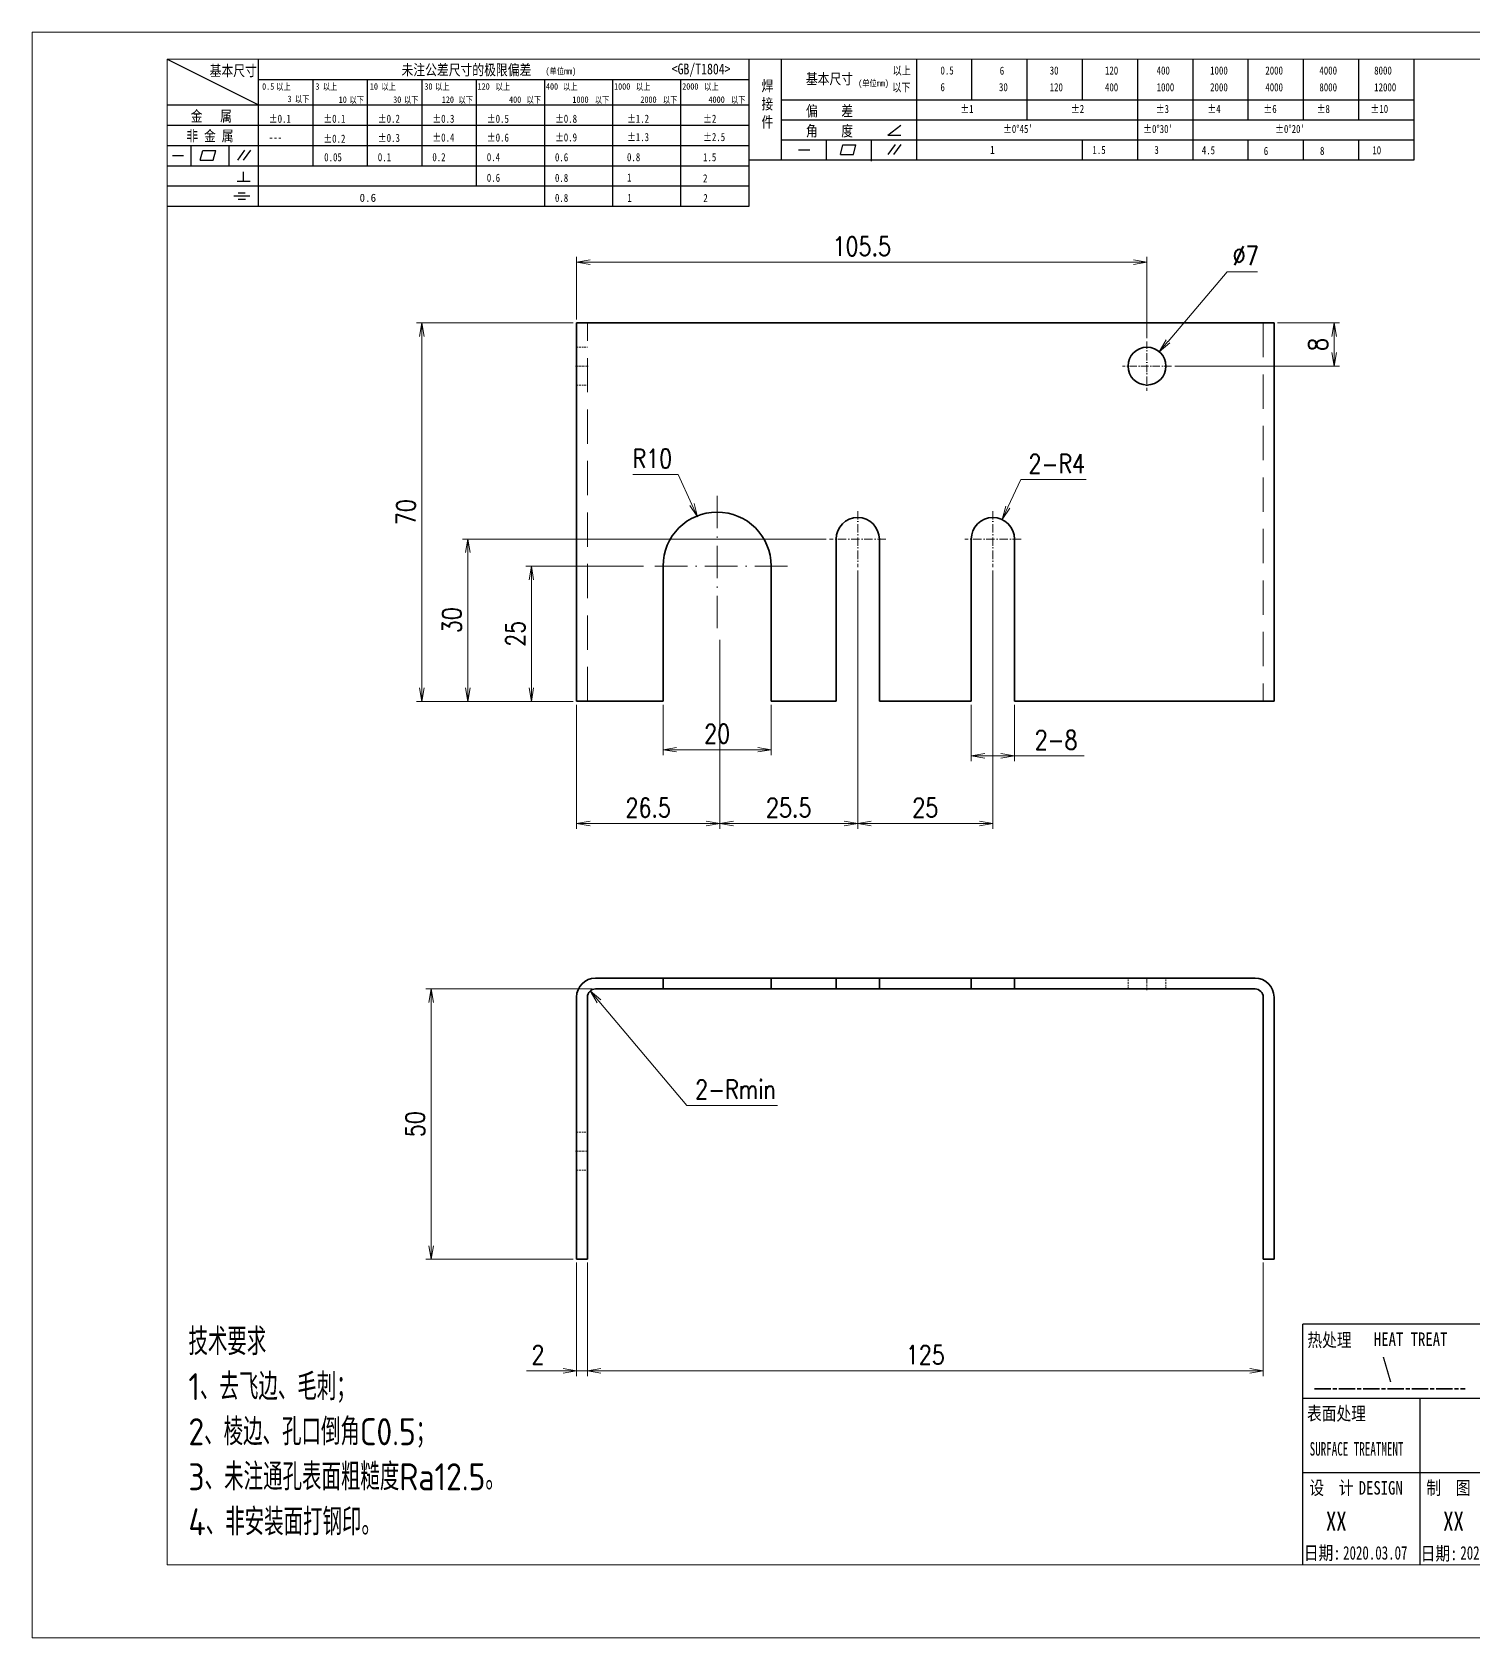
# Model space of a CAD drawing. Header units: millimetres. Extents: x 1333 to 78972, y -42879 to -5704.
# Drawn here: x 69552.5 to 69819.2, y -21799.1 to -21502.1 of the extents above; entities that cross this region are included whole.
import ezdxf
from ezdxf.enums import TextEntityAlignment as Align

# ---------------------------------------------------------------- set-up
doc = ezdxf.new("R2010")
doc.units = ezdxf.units.MM
doc.header["$LTSCALE"] = 0.5
for name, pattern in [('AM_ISO02W050x2', [3.75, 3, -0.75]), ('AM_ISO08W050x2', [9, 6, -0.75, 1.5, -0.75]), ('DASHDOT', [18.5, 12, -3, 0.5, -3]), ('DASHED', [19.05, 12.7, -6.35])]:
    doc.linetypes.add(name, pattern=pattern)
for name, color, linetype, lineweight in [('中心线', 2, 'AM_ISO08W050x2', 18), ('图框', 7, 'Continuous', 18), ('标注线', 3, 'Continuous', 18), ('热处理', 7, 'Continuous', 20), ('粗实线', 7, 'Continuous', 35), ('粗点划线', 6, 'AM_ISO08W050x2', 35), ('虚线', 1, 'AM_ISO02W050x2', 18)]:
    doc.layers.add(name, color=color, linetype=linetype, lineweight=lineweight)
doc.layers.add('图框文字', color=7, linetype='Continuous')
doc.layers.add('打印', color=7, linetype='Continuous', lineweight=15, plot=False)
doc.layers.add('打印-禁用', color=7, linetype='Continuous', lineweight=15, plot=False)
doc.styles.add('DIM', font='romans.shx', dxfattribs={"width": 0.8, "bigfont": 'bigfont.shx'})
doc.styles.add('国标', font='simfang.ttf', dxfattribs={"width": 0.8})
doc.styles.add('机械长仿宋', font='gbenor.shx', dxfattribs={"height": 1, "bigfont": 'gbcbig.shx'})
doc.dimstyles.new('XR 1-1$0', dxfattribs={"dimtxt": 3.5, "dimasz": 2.5, "dimexe": 1, "dimexo": 0.625, "dimgap": 1.2, "dimtad": 1, "dimzin": 9, "dimdsep": 46, "dimtxsty": 'DIM', "dimblk": 'OPEN', "dimcen": 0, "dimclrd": 8, "dimclre": 8, "dimclrt": 2, "dimazin": 2, "dimtfac": 0.5, "dimtmove": 0, "dimatfit": 3, "dimldrblk": 'OPEN', "dimfxl": 1, "dimtolj": 2, "dimlwd": 18, "dimlwe": 18, "dimarcsym": 0})
doc.dimstyles.new('XR 1-1$3', dxfattribs={"dimtxt": 3.5, "dimasz": 2.5, "dimexe": 1, "dimexo": 0.625, "dimgap": 1.2, "dimtad": 1, "dimtoh": 1, "dimdsep": 46, "dimtxsty": 'DIM', "dimblk": 'OPEN', "dimcen": 0, "dimclrd": 8, "dimclre": 8, "dimclrt": 2, "dimazin": 2, "dimtfac": 0.5, "dimtofl": 0, "dimtmove": 0, "dimatfit": 3, "dimldrblk": 'OPEN', "dimfxl": 1, "dimtolj": 2, "dimlwd": 18, "dimlwe": 18, "dimarcsym": 0})
doc.dimstyles.new('XR 1-1$4', dxfattribs={"dimtxt": 3.5, "dimasz": 2.5, "dimexe": 1, "dimexo": 0.625, "dimgap": 1.2, "dimtad": 1, "dimtoh": 1, "dimdsep": 46, "dimtxsty": 'DIM', "dimblk": 'OPEN', "dimcen": 0, "dimclrd": 8, "dimclre": 8, "dimclrt": 2, "dimazin": 2, "dimtfac": 0.5, "dimtofl": 0, "dimtmove": 0, "dimatfit": 3, "dimldrblk": 'OPEN', "dimfxl": 1, "dimtolj": 2, "dimlwd": 18, "dimlwe": 18, "dimarcsym": 0})

# ---------------------------------------------------------------- blocks, each defined once
blk = doc.blocks.new('GZDEH零件A3图框V01版')
at = {"layer": '图框', "linetype": 'Continuous'}
for p, q in [((2882.49, -1554.46), (2882.49, -1832.96)), ((3272.49, -1554.46), (2882.49, -1554.46)), ((2882.49, -1832.96), (3272.49, -1832.96))]:
    blk.add_line(p, q, dxfattribs=at)
at = {"layer": '图框文字', "color": 9}
for p, q in [((2882.49, -1554.46), (2899.37, -1562.92)), ((2899.37, -1581.67), (2899.37, -1554.46)), ((2990.09, -1581.67), (2990.09, -1554.46)), ((2996.09, -1573.08), (2996.09, -1554.46)), ((3021.09, -1561.98), (3021.09, -1554.46)), ((3031.31, -1561.98), (3031.31, -1554.46)), ((3041.53, -1561.98), (3041.53, -1554.46)), ((3051.75, -1561.98), (3051.75, -1554.46)), ((3061.98, -1561.98), (3061.98, -1554.46)), ((3072.2, -1561.98), (3072.2, -1554.46)), ((3082.42, -1561.98), (3082.42, -1554.46)), ((3092.64, -1561.98), (3092.64, -1554.46)), ((3102.86, -1561.98), (3102.86, -1554.46)), ((3113.09, -1573.08), (3113.09, -1554.46)), ((2899.37, -1558.24), (2990.09, -1558.24)), ((2909.45, -1574.17), (2909.45, -1558.24)), ((2919.53, -1574.17), (2919.53, -1558.24)), ((2929.61, -1574.17), (2929.61, -1558.24)), ((2939.69, -1577.92), (2939.69, -1558.24)), ((2952.29, -1581.67), (2952.29, -1558.24)), ((2964.89, -1581.67), (2964.89, -1558.24)), ((2977.49, -1581.67), (2977.49, -1558.24)), ((2996.09, -1561.98), (3113.09, -1561.98)), ((3021.09, -1573.08), (3021.09, -1561.98)), ((3041.53, -1565.68), (3041.53, -1561.98)), ((3061.98, -1573.08), (3061.98, -1561.98)), ((3072.2, -1573.08), (3072.2, -1561.98)), ((3082.42, -1565.68), (3082.42, -1561.98)), ((3092.64, -1565.68), (3092.64, -1561.98)), ((3102.86, -1565.68), (3102.86, -1561.98)), ((2882.49, -1562.92), (2990.09, -1562.92)), ((2882.49, -1566.67), (2990.09, -1566.67)), ((2996.09, -1565.68), (3113.09, -1565.68)), ((3015.75, -1568.51), (3018.15, -1566.66)), ((2882.49, -1570.42), (2990.09, -1570.42)), ((2886.92, -1574.12), (2886.92, -1570.42)), ((2893.91, -1574.12), (2893.91, -1570.42)), ((2996.09, -1569.38), (3113.09, -1569.38)), ((3004.42, -1573.08), (3004.42, -1569.38)), ((3006.97, -1572.12), (3007.45, -1570.33)), ((3007.45, -1570.33), (3009.86, -1570.33)), ((3009.39, -1572.12), (3009.86, -1570.33)), ((3012.75, -1573.08), (3012.75, -1569.38)), ((3015.75, -1568.51), (3018.15, -1568.51)), ((3015.81, -1572.12), (3017.15, -1570.26)), ((3016.89, -1572.12), (3018.23, -1570.26)), ((3051.75, -1573.08), (3051.75, -1569.38)), ((3082.42, -1573.08), (3082.42, -1569.48)), ((3092.64, -1573.08), (3092.64, -1569.38)), ((3102.86, -1573.08), (3102.86, -1569.38)), ((2883.43, -1572.27), (2885.49, -1572.27)), ((2888.59, -1573.16), (2889.07, -1571.37)), ((2888.59, -1573.16), (2891, -1573.16)), ((2889.07, -1571.37), (2891.48, -1571.37)), ((2891, -1573.16), (2891.48, -1571.37)), ((2895.52, -1573.16), (2896.85, -1571.3)), ((2896.6, -1573.16), (2897.94, -1571.3)), ((2990.09, -1573.08), (3113.09, -1573.08)), ((2999.26, -1571.23), (3001.32, -1571.23)), ((3006.97, -1572.12), (3009.39, -1572.12)), ((3012.75, -1573.33), (3012.75, -1573.08)), ((2882.49, -1574.17), (2990.09, -1574.17)), ((2895.42, -1577.05), (2897.81, -1577.05)), ((2896.58, -1577.05), (2896.58, -1575.28)), ((2882.49, -1577.92), (2990.09, -1577.92)), ((2894.79, -1579.77), (2897.77, -1579.77)), ((2895.57, -1579.17), (2896.92, -1579.17)), ((2882.49, -1581.67), (2990.09, -1581.67)), ((2895.57, -1580.37), (2896.93, -1580.37)), ((3272.49, -1788.46), (3092.49, -1788.46)), ((3181.99, -1802.21), (3092.49, -1802.21)), ((3114.17, -1802.21), (3114.17, -1815.96)), ((3181.99, -1815.96), (3092.49, -1815.96)), ((3114.17, -1815.96), (3114.17, -1832.96)), ((3114.17, -1815.96), (3114.17, -1832.96))]:
    blk.add_line(p, q, dxfattribs=at)
at = {"layer": '图框文字', "color": 7}
blk.add_line((3272.49, -1788.46), (3092.49, -1788.46), dxfattribs=at)
at = {"layer": '图框文字', "color": 9, "linetype": 'Continuous'}
blk.add_line((3092.49, -1832.96), (3092.49, -1788.46), dxfattribs=at)
at = {"layer": '打印-禁用', "linetype": 'Continuous'}
for p, q in [((2857.49, -1549.46), (2857.49, -1846.46)), ((3277.49, -1549.46), (2857.49, -1549.46)), ((2857.49, -1846.46), (3277.49, -1846.46))]:
    blk.add_line(p, q, dxfattribs=at)
at = {"layer": '图框文字', "color": 9, "style": '国标'}
for s, height, width, p in [('基本尺寸', 2, 0.8, (2890.33, -1557.58)), ('未注公差尺寸的极限偏差', 2, 0.8, (2925.81, -1557.44)), ('<GB/T1804>', 2, 0.8, (2975.78, -1557.27)), ('以上', 1.5, 0.8, (3016.64, -1557.33)), ('0.5', 1.5, 0.8, (3025.49, -1557.3)), ('6', 1.5, 0.8, (3036.45, -1557.34)), ('30', 1.5, 0.8, (3045.69, -1557.31)), ('120', 1.5, 0.8, (3055.91, -1557.31)), ('400', 1.5, 0.8, (3065.46, -1557.31)), ('1000', 1.5, 0.8, (3075.36, -1557.31)), ('2000', 1.5, 0.8, (3085.57, -1557.31)), ('4000', 1.5, 0.8, (3095.57, -1557.31)), ('8000', 1.5, 0.8, (3105.7, -1557.31)), ('30', 1.2, 0.8, (2930.04, -1560.11)), ('基本尺寸', 2, 0.8, (3000.6, -1559.1)), ('以下', 1.5, 0.8, (3016.58, -1560.43)), ('6', 1.5, 0.8, (3025.49, -1560.38)), ('30', 1.5, 0.8, (3036.31, -1560.39)), ('120', 1.5, 0.8, (3045.69, -1560.41)), ('400', 1.5, 0.8, (3055.91, -1560.41)), ('1000', 1.5, 0.8, (3065.46, -1560.41)), ('2000', 1.5, 0.8, (3075.36, -1560.41)), ('4000', 1.5, 0.8, (3085.57, -1560.41)), ('8000', 1.5, 0.8, (3095.57, -1560.41)), ('12000', 1.5, 0.8, (3105.7, -1560.41)), ('金   属', 2, 0.8, (2886.82, -1565.98)), ('±0.1', 1.5, 0.8, (2901.27, -1566.23)), ('±0.1', 1.5, 0.8, (2911.35, -1566.23)), ('±0.2', 1.5, 0.8, (2921.43, -1566.23)), ('±0.3', 1.5, 0.8, (2931.51, -1566.23)), ('±0.5', 1.5, 0.8, (2941.59, -1566.23)), ('±0.8', 1.5, 0.8, (2954.19, -1566.23)), ('±1.2', 1.5, 0.8, (2967.51, -1566.23)), ('±2', 1.5, 0.8, (2981.58, -1566.23)), ('偏    差', 2, 0.8, (3000.6, -1565.04)), ('±1', 1.5, 0.8, (3029.16, -1564.42)), ('±2', 1.5, 0.8, (3049.61, -1564.42)), ('±3', 1.5, 0.8, (3065.3, -1564.42)), ('±4', 1.5, 0.8, (3074.85, -1564.42)), ('±6', 1.5, 0.8, (3085.22, -1564.42)), ('±8', 1.5, 0.8, (3095.06, -1564.42)), ('±10', 1.5, 0.8, (3105.02, -1564.42)), ('非 金 属', 2, 0.8, (2886.02, -1569.65)), ('±0.3', 1.5, 0.8, (2921.43, -1569.77)), ('±0.4', 1.5, 0.8, (2931.51, -1569.71)), ('±0.6', 1.5, 0.8, (2941.59, -1569.71)), ('±0.9', 1.5, 0.8, (2954.19, -1569.68)), ('±1.3', 1.5, 0.8, (2967.51, -1569.62)), ('±2.5', 1.5, 0.8, (2981.58, -1569.61)), ('角    度', 2, 0.8, (3000.6, -1568.74)), ("±0%%D45'", 1.5, 0.8, (3037.06, -1568.12)), ("±0%%D30'", 1.5, 0.8, (3062.98, -1568.12)), ("±0%%D20'", 1.5, 0.8, (3087.38, -1568.12)), ('---', 1.5, 0.8, (2901.27, -1569.65)), ('±0.2', 1.5, 0.8, (2911.35, -1569.92)), ('1', 1.5, 0.8, (3034.69, -1571.98)), ('1.5', 1.5, 0.8, (3053.59, -1572.01)), ('3', 1.5, 0.8, (3065.05, -1571.98)), ('4.5', 1.5, 0.8, (3073.82, -1572.05)), ('6', 1.5, 0.8, (3085.28, -1572.19)), ('8', 1.5, 0.8, (3095.68, -1572.15)), ('10', 1.5, 0.8, (3105.36, -1572.06)), ('0.1', 1.5, 0.8, (2921.43, -1573.34)), ('0.2', 1.5, 0.8, (2931.51, -1573.33)), ('0.4', 1.5, 0.8, (2941.59, -1573.33)), ('0.6', 1.5, 0.8, (2954.19, -1573.35)), ('0.8', 1.5, 0.8, (2967.51, -1573.33)), ('1.5', 1.5, 0.8, (2981.58, -1573.34)), ('0.6', 1.5, 0.8, (2941.59, -1577.14)), ('0.8', 1.5, 0.8, (2954.19, -1577.17)), ('1', 1.5, 0.8, (2967.51, -1577.12)), ('2', 1.5, 0.8, (2981.58, -1577.26)), ('0.8', 1.5, 0.8, (2954.19, -1580.87)), ('1', 1.5, 0.8, (2967.59, -1580.86)), ('2', 1.5, 0.8, (2981.62, -1580.89)), ('热处理', 2.5, 0.8, (3093.35, -1792.61)), ('表面处理', 2.5, 0.8, (3093.27, -1806.21)), ('SURFACE TREATMENT', 2.5, 0.6, (3093.77, -1812.75)), (' DESIGN', 2.5, 0.8, (3101.47, -1819.96))]:
    blk.add_text(s, height=height, dxfattribs=dict(at, width=width)).set_placement(p)
at = {"layer": '图框文字', "color": 9, "lineweight": 15, "style": '国标', "width": 0.8}
for s, p in [('(单位mm)', (2952.44, -1557.27)), ('0.5', (2900.03, -1560.11)), ('以上', (2902.64, -1560.16)), ('3', (2909.88, -1560.11)), ('以上', (2911.25, -1560.16)), ('10', (2919.96, -1560.11)), ('以上', (2922.09, -1560.16)), ('以上', (2932.02, -1560.16)), ('120', (2939.88, -1560.11)), ('以上', (2943.21, -1560.16)), ('400', (2952.52, -1560.11)), ('以上', (2955.68, -1560.16)), ('1000', (2965.12, -1560.11)), ('以上', (2969.16, -1560.16)), ('2000', (2977.72, -1560.11)), ('以上', (2981.8, -1560.16)), ('(单位mm)', (3010.27, -1559.51)), ('3', (2904.73, -1562.41)), ('以下', (2906.1, -1562.46)), ('10', (2914.19, -1562.54)), ('以下', (2916.18, -1562.59)), ('30', (2924.27, -1562.54)), ('以下', (2926.26, -1562.59)), ('120', (2933.26, -1562.54)), ('以下', (2936.34, -1562.59)), ('400', (2945.7, -1562.54)), ('以下', (2948.94, -1562.59)), ('1000', (2957.41, -1562.54)), ('以下', (2961.54, -1562.59)), ('2000', (2969.99, -1562.54)), ('以下', (2974.14, -1562.59)), ('4000', (2982.59, -1562.54)), ('以下', (2986.74, -1562.59))]:
    blk.add_text(s, height=1.2, dxfattribs=at).set_placement(p)
at = {"layer": '图框文字', "color": 9, "lineweight": 13, "style": '国标'}
blk.add_text('0.6', height=1.5, dxfattribs=at).set_placement((2918.05, -1580.85))
at = {"layer": '图框文字', "color": 9, "style": '国标', "width": 0.8}
for s, p in [('HEAT TREAT', (3112.45, -1792.46)), ('设  计', (3097.79, -1819.96)), ('制  图', (3119.43, -1819.96)), ('日期:', (3096.09, -1832)), ('日期:', (3117.71, -1832.1))]:
    blk.add_text(s, height=2.5, dxfattribs=at).set_placement(p, align=Align.CENTER)
at = {"layer": '图框文字', "color": 9, "style": '国标'}
for s, insert, char_height, width, attachment_point in [('焊\\P接\\P件', (2992.39, -1558.41), 2, 3.1877, 1), ('0.05', (2911.51, -1573.37), 1.5, 5.1982, 7)]:
    blk.add_mtext(s, dxfattribs=dict(at, insert=insert, char_height=char_height, width=width, attachment_point=attachment_point))
blk = doc.blocks.new('DEH A3')
at = {"layer": '图框'}
blk.add_blockref('GZDEH零件A3图框V01版', (-2857.49, 1846.46), dxfattribs=at)
blk = doc.blocks.new('_Open')
at = {"color": 0, "linetype": 'ByBlock', "lineweight": -2}
for p, q in [((-1, 0.17), (0, 0)), ((-1, -0.17), (0, 0)), ((0, 0), (-1, 0))]:
    blk.add_line(p, q, dxfattribs=at)
blk = doc.blocks.new('*D436')
at = {"layer": 'Defpoints', "color": 0}
for p in [(69653.19, -21729.07), (69655.19, -21729.07), (69653.19, -21749.69)]:
    blk.add_point(p, dxfattribs=at)
at = {"layer": '标注线', "color": 8, "lineweight": 18}
for p, q in [((69653.19, -21729.69), (69653.19, -21750.69)), ((69655.19, -21729.69), (69655.19, -21750.69)), ((69650.69, -21749.69), (69643.93, -21749.69)), ((69655.19, -21749.69), (69653.19, -21749.69)), ((69657.69, -21749.69), (69660.19, -21749.69))]:
    blk.add_line(p, q, dxfattribs=at)
at = {"layer": '标注线', "color": 8, "lineweight": 18, "xscale": 2.5, "yscale": 2.5, "zscale": 2.5}
blk.add_blockref('_Open', (69653.19, -21749.69), dxfattribs=at)
at = {"layer": '标注线', "color": 8, "lineweight": 18, "xscale": 2.5, "yscale": 2.5, "zscale": 2.5, "rotation": 180}
blk.add_blockref('_Open', (69655.19, -21749.69), dxfattribs=at)
at = {"layer": '标注线', "color": 2, "insert": (69646.06, -21746.74), "char_height": 3.5, "attachment_point": 5, "style": 'DIM'}
blk.add_mtext('\\A2;2', dxfattribs=at)
blk = doc.blocks.new('*D437')
at = {"layer": 'Defpoints', "color": 0}
for p in [(69655.19, -21729.07), (69780.19, -21729.07), (69780.19, -21749.69)]:
    blk.add_point(p, dxfattribs=at)
at = {"layer": '标注线', "color": 8, "lineweight": 18}
for p, q in [((69655.19, -21729.69), (69655.19, -21750.69)), ((69780.19, -21729.69), (69780.19, -21750.69)), ((69657.69, -21749.69), (69777.69, -21749.69))]:
    blk.add_line(p, q, dxfattribs=at)
at = {"layer": '标注线', "color": 8, "lineweight": 18, "xscale": 2.5, "yscale": 2.5, "zscale": 2.5, "rotation": 180}
blk.add_blockref('_Open', (69655.19, -21749.69), dxfattribs=at)
at = {"layer": '标注线', "color": 8, "lineweight": 18, "xscale": 2.5, "yscale": 2.5, "zscale": 2.5}
blk.add_blockref('_Open', (69780.19, -21749.69), dxfattribs=at)
at = {"layer": '标注线', "color": 2, "insert": (69717.69, -21746.74), "char_height": 3.5, "attachment_point": 5, "style": 'DIM'}
blk.add_mtext('\\A2;125', dxfattribs=at)
blk = doc.blocks.new('*D438')
at = {"layer": 'Defpoints', "color": 0}
for p in [(69656.69, -21679.07), (69626.29, -21729.07), (69653.19, -21729.07)]:
    blk.add_point(p, dxfattribs=at)
at = {"layer": '标注线', "color": 8, "lineweight": 18}
for p, q in [((69656.07, -21679.07), (69625.29, -21679.07)), ((69626.29, -21681.57), (69626.29, -21726.57)), ((69652.57, -21729.07), (69625.29, -21729.07))]:
    blk.add_line(p, q, dxfattribs=at)
at = {"layer": '标注线', "color": 8, "lineweight": 18, "xscale": 2.5, "yscale": 2.5, "zscale": 2.5}
for p, rotation in [((69626.29, -21679.07), 90), ((69626.29, -21729.07), 270)]:
    blk.add_blockref('_Open', p, dxfattribs=dict(at, rotation=rotation))
at = {"layer": '标注线', "color": 2, "insert": (69623.34, -21704.07), "char_height": 3.5, "attachment_point": 5, "rotation": 90, "style": 'DIM'}
blk.add_mtext('\\A2;50', dxfattribs=at)
blk = doc.blocks.new('*D439')
at = {"layer": 'Defpoints', "color": 0}
for p in [(69655.73, -21679.42), (69656.69, -21680.57)]:
    blk.add_point(p, dxfattribs=at)
at = {"layer": '标注线', "color": 8, "lineweight": 18}
for p, q in [((69673.58, -21700.6), (69657.34, -21681.33)), ((69690.38, -21700.6), (69673.58, -21700.6))]:
    blk.add_line(p, q, dxfattribs=at)
at = {"layer": '标注线', "color": 8, "lineweight": 18, "xscale": 2.5, "yscale": 2.5, "zscale": 2.5, "rotation": 130.1425041234972}
blk.add_blockref('_Open', (69655.73, -21679.42), dxfattribs=at)
at = {"layer": '标注线', "color": 2, "insert": (69682.58, -21697.65), "char_height": 3.5, "attachment_point": 5, "style": 'DIM'}
blk.add_mtext('\\A2;{\\Fromans,bigfont|c134;2-Rmin}', dxfattribs=at)
blk = doc.blocks.new('*D440')
at = {"layer": 'Defpoints', "color": 0}
for p in [(69653.19, -21555.87), (69624.59, -21625.87), (69653.19, -21625.87)]:
    blk.add_point(p, dxfattribs=at)
at = {"layer": '标注线', "color": 8, "lineweight": 18}
for p, q in [((69652.57, -21555.87), (69623.59, -21555.87)), ((69624.59, -21558.37), (69624.59, -21623.37)), ((69652.57, -21625.87), (69623.59, -21625.87))]:
    blk.add_line(p, q, dxfattribs=at)
at = {"layer": '标注线', "color": 8, "lineweight": 18, "xscale": 2.5, "yscale": 2.5, "zscale": 2.5}
for p, rotation in [((69624.59, -21555.87), 90), ((69624.59, -21625.87), 270)]:
    blk.add_blockref('_Open', p, dxfattribs=dict(at, rotation=rotation))
at = {"layer": '标注线', "color": 2, "insert": (69621.64, -21590.87), "char_height": 3.5, "attachment_point": 5, "rotation": 90, "style": 'DIM'}
blk.add_mtext('\\A2;70', dxfattribs=at)
blk = doc.blocks.new('*D441')
at = {"layer": 'Defpoints', "color": 0}
for p in [(69679.69, -21613.87), (69653.19, -21625.87), (69679.69, -21648.48)]:
    blk.add_point(p, dxfattribs=at)
at = {"layer": '标注线', "color": 8, "lineweight": 18}
for p, q in [((69679.69, -21614.49), (69679.69, -21649.48)), ((69653.19, -21626.49), (69653.19, -21649.48)), ((69655.69, -21648.48), (69677.19, -21648.48))]:
    blk.add_line(p, q, dxfattribs=at)
at = {"layer": '标注线', "color": 8, "lineweight": 18, "xscale": 2.5, "yscale": 2.5, "zscale": 2.5, "rotation": 180}
blk.add_blockref('_Open', (69653.19, -21648.48), dxfattribs=at)
at = {"layer": '标注线', "color": 8, "lineweight": 18, "xscale": 2.5, "yscale": 2.5, "zscale": 2.5}
blk.add_blockref('_Open', (69679.69, -21648.48), dxfattribs=at)
at = {"layer": '标注线', "color": 2, "insert": (69666.44, -21645.53), "char_height": 3.5, "attachment_point": 5, "style": 'DIM'}
blk.add_mtext('\\A2;26.5', dxfattribs=at)
blk = doc.blocks.new('*D442')
at = {"layer": 'Defpoints', "color": 0}
for p in [(69705.19, -21601.07), (69679.69, -21613.87), (69705.19, -21648.48)]:
    blk.add_point(p, dxfattribs=at)
at = {"layer": '标注线', "color": 8, "lineweight": 18}
for p, q in [((69705.19, -21601.69), (69705.19, -21649.48)), ((69679.69, -21614.49), (69679.69, -21649.48)), ((69682.19, -21648.48), (69702.69, -21648.48))]:
    blk.add_line(p, q, dxfattribs=at)
at = {"layer": '标注线', "color": 8, "lineweight": 18, "xscale": 2.5, "yscale": 2.5, "zscale": 2.5, "rotation": 180}
blk.add_blockref('_Open', (69679.69, -21648.48), dxfattribs=at)
at = {"layer": '标注线', "color": 8, "lineweight": 18, "xscale": 2.5, "yscale": 2.5, "zscale": 2.5}
blk.add_blockref('_Open', (69705.19, -21648.48), dxfattribs=at)
at = {"layer": '标注线', "color": 2, "insert": (69692.44, -21645.53), "char_height": 3.5, "attachment_point": 5, "style": 'DIM'}
blk.add_mtext('\\A2;25.5', dxfattribs=at)
blk = doc.blocks.new('*D443')
at = {"layer": 'Defpoints', "color": 0}
for p in [(69705.19, -21601.07), (69730.19, -21601.07), (69730.19, -21648.48)]:
    blk.add_point(p, dxfattribs=at)
at = {"layer": '标注线', "color": 8, "lineweight": 18}
for p, q in [((69705.19, -21601.69), (69705.19, -21649.48)), ((69730.19, -21601.69), (69730.19, -21649.48)), ((69707.69, -21648.48), (69727.69, -21648.48))]:
    blk.add_line(p, q, dxfattribs=at)
at = {"layer": '标注线', "color": 8, "lineweight": 18, "xscale": 2.5, "yscale": 2.5, "zscale": 2.5, "rotation": 180}
blk.add_blockref('_Open', (69705.19, -21648.48), dxfattribs=at)
at = {"layer": '标注线', "color": 8, "lineweight": 18, "xscale": 2.5, "yscale": 2.5, "zscale": 2.5}
blk.add_blockref('_Open', (69730.19, -21648.48), dxfattribs=at)
at = {"layer": '标注线', "color": 2, "insert": (69717.69, -21645.53), "char_height": 3.5, "attachment_point": 5, "style": 'DIM'}
blk.add_mtext('\\A2;25', dxfattribs=at)
blk = doc.blocks.new('*D444')
at = {"layer": 'Defpoints', "color": 0}
for p in [(69675.56, -21591.76), (69679.69, -21600.87)]:
    blk.add_point(p, dxfattribs=at)
at = {"layer": '标注线', "color": 8, "lineweight": 18}
for p, q in [((69663.6, -21583.91), (69672, -21583.91)), ((69672, -21583.91), (69674.53, -21589.48))]:
    blk.add_line(p, q, dxfattribs=at)
at = {"layer": '标注线', "color": 8, "lineweight": 18, "xscale": 2.5, "yscale": 2.5, "zscale": 2.5, "rotation": 294.4042439661846}
blk.add_blockref('_Open', (69675.56, -21591.76), dxfattribs=at)
at = {"layer": '标注线', "color": 2, "insert": (69667.2, -21580.96), "char_height": 3.5, "attachment_point": 5, "style": 'DIM'}
blk.add_mtext('\\A2;R10', dxfattribs=at)
blk = doc.blocks.new('*D445')
at = {"layer": 'Defpoints', "color": 0}
for p in [(69731.89, -21592.24), (69730.19, -21595.87)]:
    blk.add_point(p, dxfattribs=at)
at = {"layer": '标注线', "color": 8, "lineweight": 18}
for p, q in [((69735.34, -21584.86), (69732.95, -21589.98)), ((69747.47, -21584.86), (69735.34, -21584.86))]:
    blk.add_line(p, q, dxfattribs=at)
at = {"layer": '标注线', "color": 8, "lineweight": 18, "xscale": 2.5, "yscale": 2.5, "zscale": 2.5, "rotation": 244.9519173062217}
blk.add_blockref('_Open', (69731.89, -21592.24), dxfattribs=at)
at = {"layer": '标注线', "color": 2, "insert": (69742.01, -21581.91), "char_height": 3.5, "attachment_point": 5, "style": 'DIM'}
blk.add_mtext('\\A2;{\\Fromans,bigfont|c134;2-}R4', dxfattribs=at)
blk = doc.blocks.new('*D446')
at = {"layer": 'Defpoints', "color": 0}
for p in [(69758.69, -21544.65), (69653.19, -21555.87), (69758.69, -21559.32)]:
    blk.add_point(p, dxfattribs=at)
at = {"layer": '标注线', "color": 8, "lineweight": 18}
for p, q in [((69653.19, -21555.24), (69653.19, -21543.65)), ((69758.69, -21558.69), (69758.69, -21543.65)), ((69655.69, -21544.65), (69756.19, -21544.65))]:
    blk.add_line(p, q, dxfattribs=at)
at = {"layer": '标注线', "color": 8, "lineweight": 18, "xscale": 2.5, "yscale": 2.5, "zscale": 2.5, "rotation": 180}
blk.add_blockref('_Open', (69653.19, -21544.65), dxfattribs=at)
at = {"layer": '标注线', "color": 8, "lineweight": 18, "xscale": 2.5, "yscale": 2.5, "zscale": 2.5}
blk.add_blockref('_Open', (69758.69, -21544.65), dxfattribs=at)
at = {"layer": '标注线', "color": 2, "insert": (69705.94, -21541.7), "char_height": 3.5, "attachment_point": 5, "style": 'DIM'}
blk.add_mtext('\\A2;105.5', dxfattribs=at)
blk = doc.blocks.new('*D447')
at = {"layer": 'Defpoints', "color": 0}
for p in [(69782.19, -21555.87), (69793.29, -21555.87), (69763.24, -21563.87)]:
    blk.add_point(p, dxfattribs=at)
at = {"layer": '标注线', "color": 8, "lineweight": 18}
for p, q in [((69782.82, -21555.87), (69794.29, -21555.87)), ((69793.29, -21561.37), (69793.29, -21558.37)), ((69763.87, -21563.87), (69794.29, -21563.87))]:
    blk.add_line(p, q, dxfattribs=at)
at = {"layer": '标注线', "color": 8, "lineweight": 18, "xscale": 2.5, "yscale": 2.5, "zscale": 2.5}
for p, rotation in [((69793.29, -21555.87), 90), ((69793.29, -21563.87), 270)]:
    blk.add_blockref('_Open', p, dxfattribs=dict(at, rotation=rotation))
at = {"layer": '标注线', "color": 2, "insert": (69790.34, -21559.87), "char_height": 3.5, "attachment_point": 5, "rotation": 90, "style": 'DIM'}
blk.add_mtext('\\A2;8', dxfattribs=at)
blk = doc.blocks.new('*D450')
at = {"layer": 'Defpoints', "color": 0}
for p in [(69760.96, -21561.2), (69756.43, -21566.53)]:
    blk.add_point(p, dxfattribs=at)
at = {"layer": '标注线', "color": 8, "lineweight": 18}
for p, q in [((69773.54, -21546.4), (69762.58, -21559.29)), ((69779.14, -21546.4), (69773.54, -21546.4))]:
    blk.add_line(p, q, dxfattribs=at)
at = {"layer": '标注线', "color": 8, "lineweight": 18, "xscale": 2.5, "yscale": 2.5, "zscale": 2.5, "rotation": 229.6383955504982}
blk.add_blockref('_Open', (69760.96, -21561.2), dxfattribs=at)
at = {"layer": '标注线', "color": 2, "insert": (69776.94, -21543.45), "char_height": 3.5, "attachment_point": 5, "style": 'DIM'}
blk.add_mtext('\\A2;∅7', dxfattribs=at)
blk = doc.blocks.new('*D1008')
at = {"layer": 'Defpoints', "color": 0}
for p in [(69666.19, -21600.87), (69644.83, -21625.87), (69653.19, -21625.87)]:
    blk.add_point(p, dxfattribs=at)
at = {"layer": '标注线', "color": 8, "lineweight": 18}
for p, q in [((69665.57, -21600.87), (69643.83, -21600.87)), ((69644.83, -21603.37), (69644.83, -21623.37)), ((69652.57, -21625.87), (69643.83, -21625.87))]:
    blk.add_line(p, q, dxfattribs=at)
at = {"layer": '标注线', "color": 8, "lineweight": 18, "xscale": 2.5, "yscale": 2.5, "zscale": 2.5}
for p, rotation in [((69644.83, -21600.87), 90), ((69644.83, -21625.87), 270)]:
    blk.add_blockref('_Open', p, dxfattribs=dict(at, rotation=rotation))
at = {"layer": '标注线', "color": 2, "insert": (69641.88, -21613.37), "char_height": 3.5, "attachment_point": 5, "rotation": 90, "style": 'DIM'}
blk.add_mtext('\\A2;25', dxfattribs=at)
blk = doc.blocks.new('*D1009')
at = {"layer": 'Defpoints', "color": 0}
for p in [(69699.99, -21595.87), (69633.07, -21625.87), (69653.19, -21625.87)]:
    blk.add_point(p, dxfattribs=at)
at = {"layer": '标注线', "color": 8, "lineweight": 18}
for p, q in [((69699.37, -21595.87), (69632.07, -21595.87)), ((69633.07, -21598.37), (69633.07, -21623.37)), ((69652.57, -21625.87), (69632.07, -21625.87))]:
    blk.add_line(p, q, dxfattribs=at)
at = {"layer": '标注线', "color": 8, "lineweight": 18, "xscale": 2.5, "yscale": 2.5, "zscale": 2.5}
for p, rotation in [((69633.07, -21595.87), 90), ((69633.07, -21625.87), 270)]:
    blk.add_blockref('_Open', p, dxfattribs=dict(at, rotation=rotation))
at = {"layer": '标注线', "color": 2, "insert": (69630.12, -21610.87), "char_height": 3.5, "attachment_point": 5, "rotation": 90, "style": 'DIM'}
blk.add_mtext('\\A2;30', dxfattribs=at)
blk = doc.blocks.new('*D1010')
at = {"layer": 'Defpoints', "color": 0}
for p in [(69726.19, -21625.87), (69734.19, -21625.87), (69734.19, -21635.96)]:
    blk.add_point(p, dxfattribs=at)
at = {"layer": '标注线', "color": 8, "lineweight": 18}
for p, q in [((69726.19, -21626.49), (69726.19, -21636.96)), ((69734.19, -21626.49), (69734.19, -21636.96)), ((69728.69, -21635.96), (69731.69, -21635.96)), ((69734.19, -21635.96), (69747.09, -21635.96))]:
    blk.add_line(p, q, dxfattribs=at)
at = {"layer": '标注线', "color": 8, "lineweight": 18, "xscale": 2.5, "yscale": 2.5, "zscale": 2.5, "rotation": 180}
blk.add_blockref('_Open', (69726.19, -21635.96), dxfattribs=at)
at = {"layer": '标注线', "color": 8, "lineweight": 18, "xscale": 2.5, "yscale": 2.5, "zscale": 2.5}
blk.add_blockref('_Open', (69734.19, -21635.96), dxfattribs=at)
at = {"layer": '标注线', "color": 2, "insert": (69741.89, -21633.01), "char_height": 3.5, "attachment_point": 5, "style": 'DIM'}
blk.add_mtext('\\A2;{\\Fromans,bigfont|c134;2-}8', dxfattribs=at)
blk = doc.blocks.new('*D1011')
at = {"layer": 'Defpoints', "color": 0}
for p in [(69669.19, -21625.87), (69689.19, -21625.87), (69669.19, -21634.81)]:
    blk.add_point(p, dxfattribs=at)
at = {"layer": '标注线', "color": 8, "lineweight": 18}
for p, q in [((69669.19, -21626.49), (69669.19, -21635.81)), ((69689.19, -21626.49), (69689.19, -21635.81)), ((69686.69, -21634.81), (69671.69, -21634.81))]:
    blk.add_line(p, q, dxfattribs=at)
at = {"layer": '标注线', "color": 8, "lineweight": 18, "xscale": 2.5, "yscale": 2.5, "zscale": 2.5, "rotation": 180}
blk.add_blockref('_Open', (69669.19, -21634.81), dxfattribs=at)
at = {"layer": '标注线', "color": 8, "lineweight": 18, "xscale": 2.5, "yscale": 2.5, "zscale": 2.5}
blk.add_blockref('_Open', (69689.19, -21634.81), dxfattribs=at)
at = {"layer": '标注线', "color": 2, "insert": (69679.19, -21631.86), "char_height": 3.5, "attachment_point": 5, "style": 'DIM'}
blk.add_mtext('\\A2;20', dxfattribs=at)

msp = doc.modelspace()

# ---------------------------------------------------------------- linework, layer by layer
at = {"layer": '中心线', "linetype": 'DASHDOT', "ltscale": 0.227499}
for p, q in [((69758.693, -21559.317), (69758.693, -21568.417)), ((69763.243, -21563.867), (69754.143, -21563.867))]:
    msp.add_line(p, q, dxfattribs=at)
at = {"layer": '中心线', "linetype": 'DASHDOT', "ltscale": 0.060001}
for p, q in [((69652.993, -21563.867), (69655.393, -21563.867)), ((69758.693, -21679.27), (69758.693, -21676.87)), ((69652.993, -21709.07), (69655.393, -21709.07))]:
    msp.add_line(p, q, dxfattribs=at)
at = {"layer": '中心线', "linetype": 'DASHDOT'}
for p, q in [((69679.193, -21587.867), (69679.193, -21613.867)), ((69692.193, -21600.867), (69666.193, -21600.867))]:
    msp.add_line(p, q, dxfattribs=at)
at = {"layer": '中心线', "linetype": 'DASHDOT', "ltscale": 0.260001}
for p, q in [((69705.193, -21590.667), (69705.193, -21601.067)), ((69730.193, -21590.667), (69730.193, -21601.067)), ((69710.393, -21595.867), (69699.993, -21595.867)), ((69735.393, -21595.867), (69724.993, -21595.867))]:
    msp.add_line(p, q, dxfattribs=at)
at = {"layer": '打印'}
msp.add_lwpolyline([(69552.5, -21502.092), (69972.5, -21502.092), (69972.5, -21799.092), (69552.5, -21799.092)], close=True, dxfattribs=at)
at = {"layer": '粗实线', "ltscale": 0.0875}
for p, q in [((69656.693, -21555.867), (69653.193, -21555.867)), ((69778.693, -21555.867), (69782.193, -21555.867)), ((69656.693, -21625.867), (69653.193, -21625.867)), ((69778.693, -21625.867), (69782.193, -21625.867))]:
    msp.add_line(p, q, dxfattribs=at)
at = {"layer": '粗实线'}
for p, q in [((69653.193, -21625.867), (69653.193, -21555.867)), ((69778.693, -21555.867), (69656.693, -21555.867)), ((69782.193, -21555.867), (69782.193, -21625.867)), ((69701.193, -21595.867), (69701.193, -21625.867)), ((69709.193, -21595.867), (69709.193, -21625.867)), ((69726.193, -21595.867), (69726.193, -21625.867)), ((69734.193, -21595.867), (69734.193, -21625.867)), ((69669.193, -21600.867), (69669.193, -21625.867)), ((69689.193, -21625.867), (69689.193, -21600.867)), ((69734.193, -21625.867), (69778.693, -21625.867)), ((69669.193, -21677.07), (69689.193, -21677.07)), ((69734.193, -21677.07), (69778.693, -21677.07)), ((69653.193, -21680.57), (69653.193, -21729.07)), ((69655.193, -21680.57), (69655.193, -21729.07)), ((69669.193, -21679.07), (69689.193, -21679.07)), ((69734.193, -21679.07), (69778.693, -21679.07)), ((69780.193, -21680.57), (69780.193, -21729.07)), ((69782.193, -21680.57), (69782.193, -21729.07))]:
    msp.add_line(p, q, dxfattribs=at)
at = {"layer": '粗实线', "ltscale": 0.3125}
for p, q in [((69669.193, -21625.867), (69656.693, -21625.867)), ((69669.193, -21677.07), (69656.693, -21677.07)), ((69669.193, -21679.07), (69656.693, -21679.07))]:
    msp.add_line(p, q, dxfattribs=at)
at = {"layer": '粗实线', "ltscale": 0.3}
for p, q in [((69701.193, -21625.867), (69689.193, -21625.867)), ((69701.193, -21677.07), (69689.193, -21677.07)), ((69701.193, -21679.07), (69689.193, -21679.07))]:
    msp.add_line(p, q, dxfattribs=at)
at = {"layer": '粗实线', "ltscale": 0.425}
for p, q in [((69726.193, -21625.867), (69709.193, -21625.867)), ((69726.193, -21677.07), (69709.193, -21677.07)), ((69726.193, -21679.07), (69709.193, -21679.07))]:
    msp.add_line(p, q, dxfattribs=at)
at = {"layer": '粗实线', "ltscale": 0.05}
for p, q in [((69669.193, -21679.07), (69669.193, -21677.07)), ((69689.193, -21679.07), (69689.193, -21677.07)), ((69701.193, -21677.07), (69701.193, -21679.07)), ((69709.193, -21677.07), (69709.193, -21679.07)), ((69726.193, -21677.07), (69726.193, -21679.07)), ((69734.193, -21677.07), (69734.193, -21679.07)), ((69655.193, -21729.07), (69653.193, -21729.07)), ((69782.193, -21729.07), (69780.193, -21729.07))]:
    msp.add_line(p, q, dxfattribs=at)
at = {"layer": '粗实线', "ltscale": 0.2}
for p, q in [((69701.193, -21677.07), (69709.193, -21677.07)), ((69726.193, -21677.07), (69734.193, -21677.07)), ((69701.193, -21679.07), (69709.193, -21679.07)), ((69726.193, -21679.07), (69734.193, -21679.07))]:
    msp.add_line(p, q, dxfattribs=at)
at = {"layer": '粗实线'}
msp.add_circle((69758.693, -21563.867), 3.5, dxfattribs=at)
for centre, radius, start, end in [((69679.193, -21600.867), 10, 0, 180), ((69705.193, -21595.867), 4, 0, 180), ((69730.193, -21595.867), 4, 0, 180), ((69656.693, -21680.57), 3.5, 90, 180), ((69778.693, -21680.57), 3.5, 360, 90), ((69656.693, -21680.57), 1.5, 90, 180), ((69778.693, -21680.57), 1.5, 360, 90)]:
    msp.add_arc(centre, radius, start, end, dxfattribs=at)
at = {"layer": '粗点划线', "linetype": 'AM_ISO08W050x2'}
msp.add_line((69789.675, -21753.02), (69817.536, -21753.02), dxfattribs=at)
at = {"layer": '虚线', "linetype": 'DASHED'}
for p, q in [((69655.193, -21625.867), (69655.193, -21555.867)), ((69780.193, -21555.867), (69780.193, -21625.867))]:
    msp.add_line(p, q, dxfattribs=at)
at = {"layer": '虚线', "linetype": 'DASHED', "ltscale": 0.05}
for p, q in [((69653.193, -21560.367), (69655.193, -21560.367)), ((69653.193, -21567.367), (69655.193, -21567.367)), ((69755.193, -21679.07), (69755.193, -21677.07)), ((69762.193, -21679.07), (69762.193, -21677.07)), ((69653.193, -21705.57), (69655.193, -21705.57)), ((69653.193, -21712.57), (69655.193, -21712.57))]:
    msp.add_line(p, q, dxfattribs=at)

# ---------------------------------------------------------------- block references
at = {"layer": '图框'}
msp.add_blockref('DEH A3', (69552.5, -21799.092), dxfattribs=at)

# ---------------------------------------------------------------- texts
at = {"layer": '图框文字', "color": 3, "style": '国标'}
for s, height, width, p in [('XX', 3.5, 0.8, (69791.798, -21779.276)), ('XX', 3.5, 0.8, (69813.478, -21779.276)), ('2020.03.07', 2.5, 0.7, (69794.963, -21784.612)), ('2020.03.14', 2.5, 0.7, (69816.643, -21784.612))]:
    msp.add_text(s, height=height, dxfattribs=dict(at, width=width)).set_placement(p)
at = {"layer": '标注线', "color": 2, "insert": (69581.413, -21780.161), "char_height": 5, "width": 114.82461, "attachment_point": 7, "style": '机械长仿宋'}
msp.add_mtext('\\A2;技术要求\\P1、去飞边、毛刺；\\P2、棱边、孔口倒角C0.5；\\P3、未注通孔表面粗糙度Ra12.5。\\P4、非安装面打钢印。', dxfattribs=at)
at = {"layer": '热处理', "color": 3, "style": '国标', "width": 0.8}
msp.add_text('\\', height=3.5, dxfattribs=at).set_placement((69803.08, -21750.896), align=Align.CENTER)

# ---------------------------------------------------------------- dimensions: what is measured, and where the dimension line sits
at = {"layer": '标注线'}
for base, p1, p2, picture, middle in [((69758.693, -21544.648), (69653.193, -21555.867), (69758.693, -21559.317), '*D446', (69705.943, -21541.698)), ((69705.193, -21648.48), (69679.693, -21613.867), (69705.193, -21601.067), '*D442', (69692.443, -21645.53)), ((69730.193, -21648.48), (69705.193, -21601.067), (69730.193, -21601.067), '*D443', (69717.693, -21645.53)), ((69679.693, -21648.48), (69653.193, -21625.867), (69679.693, -21613.867), '*D441', (69666.443, -21645.53)), ((69669.193, -21634.81), (69689.193, -21625.867), (69669.193, -21625.867), '*D1011', (69679.193, -21631.86)), ((69653.193, -21749.686), (69655.193, -21729.07), (69653.193, -21729.07), '*D436', (69646.06, -21746.736)), ((69780.193, -21749.686), (69655.193, -21729.07), (69780.193, -21729.07), '*D437', (69717.693, -21746.736))]:
    dim = msp.add_linear_dim(base=base, p1=p1, p2=p2, dimstyle='XR 1-1$0', dxfattribs=at)
    dim.commit()
    dim.dimension.update_dxf_attribs({"geometry": picture, "text_midpoint": middle})
dim = msp.add_diameter_dim_2p(p1=(69756.427, -21566.534), p2=(69760.96, -21561.2), dimstyle='XR 1-1$3', dxfattribs=at)
dim.commit()
dim.dimension.update_dxf_attribs({"geometry": '*D450', "text_midpoint": (69776.942, -21546.395), "dimtype": 163})
for base, p1, p2, picture, middle in [((69624.587, -21625.867), (69653.193, -21555.867), (69653.193, -21625.867), '*D440', (69621.637, -21590.867)), ((69793.294, -21555.867), (69763.243, -21563.867), (69782.193, -21555.867), '*D447', (69790.344, -21559.867)), ((69633.069, -21625.867), (69699.993, -21595.867), (69653.193, -21625.867), '*D1009', (69630.119, -21610.867)), ((69644.833, -21625.867), (69666.193, -21600.867), (69653.193, -21625.867), '*D1008', (69641.883, -21613.367)), ((69626.287, -21729.07), (69656.693, -21679.07), (69653.193, -21729.07), '*D438', (69623.337, -21704.07))]:
    dim = msp.add_linear_dim(base=base, p1=p1, p2=p2, angle=90, dimstyle='XR 1-1$0', dxfattribs=at)
    dim.commit()
    dim.dimension.update_dxf_attribs({"geometry": picture, "text_midpoint": middle})
dim = msp.add_radius_dim(center=(69679.693, -21600.867), mpoint=(69675.561, -21591.76), dimstyle='XR 1-1$4', dxfattribs=at)
dim.commit()
dim.dimension.update_dxf_attribs({"geometry": '*D444', "text_midpoint": (69667.201, -21583.912), "dimtype": 164})
for center, mpoint, text, picture, middle in [((69730.193, -21595.867), (69731.887, -21592.243), '{\\Fromans,bigfont|c134;2-}<>', '*D445', (69742.006, -21584.855)), ((69656.693, -21680.57), (69655.726, -21679.423), '{\\Fromans,bigfont|c134;2-Rmin}', '*D439', (69682.582, -21700.596))]:
    dim = msp.add_radius_dim(center=center, mpoint=mpoint, text=text, dimstyle='XR 1-1$4', dxfattribs=at)
    dim.commit()
    dim.dimension.update_dxf_attribs({"geometry": picture, "text_midpoint": middle, "dimtype": 164})
dim = msp.add_linear_dim(base=(69734.193, -21635.962), p1=(69726.193, -21625.867), p2=(69734.193, -21625.867), text='{\\Fromans,bigfont|c134;2-}<>', dimstyle='XR 1-1$0', dxfattribs=at)
dim.commit()
dim.dimension.update_dxf_attribs({"geometry": '*D1010', "text_midpoint": (69741.893, -21633.012)})

doc.saveas('drawing.dxf')
